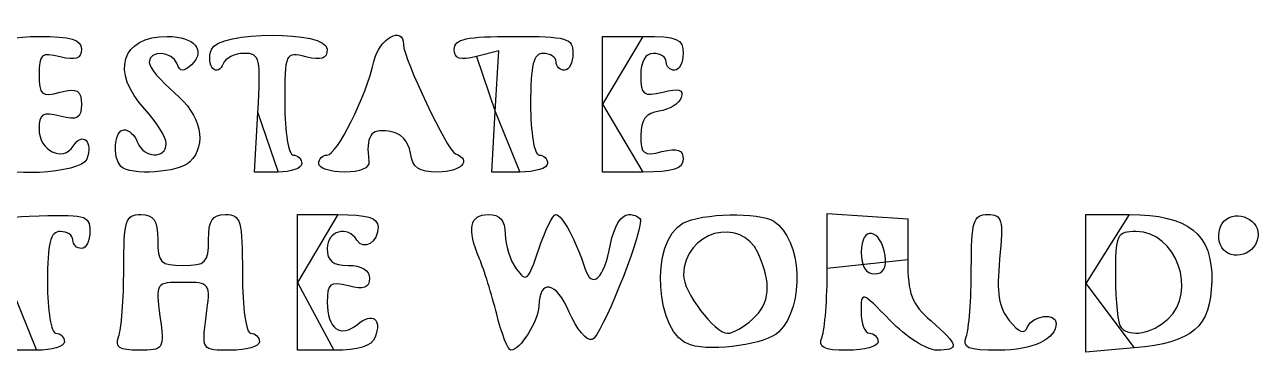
# Model space of a CAD drawing. Extents: x 1.04 to 4.15, y 7.76 to 9.54.
# Drawn here: x 3.6608 to 4.1471, y 7.785 to 7.9137 of the extents above; entities that cross this region are included whole.
import ezdxf

# ---------------------------------------------------------------- set-up
doc = ezdxf.new("R2010")
doc.units = 0
doc.layers.add('Layer_1', color=7, linetype='CONTINUOUS')

msp = doc.modelspace()

# ---------------------------------------------------------------- linework, layer by layer
at = {"layer": 'Layer_1', "color": 7}
for points in [[(3.888091, 7.882461), (3.888091, 7.909128), (3.903925, 7.909128)], [(3.845885, 7.87959), (3.847229, 7.903386), (3.838494, 7.901193)], [(3.760482, 7.855792), (3.751207, 7.855792), (3.752525, 7.879125), (3.752525, 7.879128)], [(3.855482, 7.855794), (3.84454, 7.855794), (3.845885, 7.87959), (3.845885, 7.87959)], [(3.903925, 7.855794), (3.888091, 7.855794), (3.888091, 7.882461), (3.888091, 7.882461)], [(3.776425, 7.859128), (3.776425, 7.859128)], [(3.698647, 7.858016), (3.698647, 7.858017)], [(3.976429, 7.817915), (3.976429, 7.839492), (3.992262, 7.838476), (4.008095, 7.837461), (4.008095, 7.82133)], [(3.768095, 7.81246), (3.768095, 7.839127), (3.783929, 7.839127)], [(4.078095, 7.812072), (4.078095, 7.839127), (4.095226, 7.839127)], [(4.130972, 7.827438), (4.130972, 7.827438)], [(3.999161, 7.823032), (3.999161, 7.823032)], [(3.782367, 7.785793), (3.768095, 7.785793), (3.768095, 7.81246), (3.768095, 7.81246)], [(4.097176, 7.786749), (4.078095, 7.785018), (4.078095, 7.812072), (4.078095, 7.812072)], [(3.665486, 7.785793), (3.654544, 7.785793), (3.655882, 7.809478), (3.655882, 7.809478)], [(3.846443, 7.79996), (3.846443, 7.79996)], [(3.947, 7.797977), (3.947, 7.797977)], [(4.110333, 7.797977), (4.110333, 7.797977)], [(3.697739, 7.791066), (3.697739, 7.791066)], [(3.974395, 7.791067), (3.974405, 7.791066)], [(4.031072, 7.791066), (4.031072, 7.791066)], [(3.922591, 7.787866), (3.922591, 7.787866)]]:
    msp.add_lwpolyline(points, close=True, dxfattribs=at)
for points in [[(3.798123, 7.899271), (3.80008, 7.908181), (3.809758, 7.91369), (3.809758, 7.905893)], [(3.649758, 7.905794), (3.649758, 7.907628), (3.657258, 7.909128), (3.666425, 7.909128)], [(3.666425, 7.909128), (3.67911, 7.909128), (3.683091, 7.907918), (3.683091, 7.904064)], [(3.708091, 7.88048), (3.694456, 7.895192), (3.698739, 7.909128), (3.716895, 7.909128)], [(3.716895, 7.909128), (3.727549, 7.909128), (3.732299, 7.90356), (3.726384, 7.898004)], [(3.734242, 7.903984), (3.737091, 7.91141), (3.779758, 7.911486), (3.779758, 7.904062)], [(3.829758, 7.904064), (3.829758, 7.908111), (3.834443, 7.909128), (3.853091, 7.909128)], [(3.853091, 7.909128), (3.874202, 7.909128), (3.876425, 7.908493), (3.876425, 7.902461)], [(3.903925, 7.909128), (3.917536, 7.909128), (3.919758, 7.908192), (3.919758, 7.902461)], [(3.674758, 7.901092), (3.667401, 7.902939), (3.666425, 7.902123), (3.666425, 7.894128)], [(3.683091, 7.904064), (3.683091, 7.900328), (3.680908, 7.899549), (3.674758, 7.901092)], [(3.72073, 7.898294), (3.718872, 7.903363), (3.709758, 7.903877), (3.709758, 7.898912)], [(3.734803, 7.896484), (3.733409, 7.89778), (3.733156, 7.901155), (3.734242, 7.903984)], [(3.771425, 7.90109), (3.763217, 7.90315), (3.763091, 7.902874), (3.763091, 7.88282)], [(3.779758, 7.904062), (3.779758, 7.900325), (3.777574, 7.899546), (3.771425, 7.90109)], [(3.809758, 7.905893), (3.809758, 7.90053), (3.827061, 7.864211), (3.830185, 7.863017)], [(3.838494, 7.901193), (3.83194, 7.899548), (3.829758, 7.900266), (3.829758, 7.904064)], [(3.709758, 7.898912), (3.709758, 7.89696), (3.714258, 7.891577), (3.719758, 7.886949)], [(3.726384, 7.898004), (3.723241, 7.895051), (3.721894, 7.89512), (3.72073, 7.898294)], [(3.738826, 7.898294), (3.738007, 7.896003), (3.736197, 7.895188), (3.734803, 7.896484)], [(3.747079, 7.902461), (3.743358, 7.902461), (3.739644, 7.900586), (3.738826, 7.898294)], [(3.752525, 7.879128), (3.753749, 7.900785), (3.753358, 7.902461), (3.747079, 7.902461)], [(3.77968, 7.862461), (3.783575, 7.862461), (3.795083, 7.885429), (3.798123, 7.899271)], [(3.864758, 7.902461), (3.860869, 7.902461), (3.859758, 7.898017), (3.859758, 7.882461)], [(3.869758, 7.899128), (3.869758, 7.900961), (3.867508, 7.902461), (3.864758, 7.902461)], [(3.873091, 7.895794), (3.871258, 7.895794), (3.869758, 7.897294), (3.869758, 7.899128)], [(3.876425, 7.902461), (3.876425, 7.898794), (3.874925, 7.895794), (3.873091, 7.895794)], [(3.908091, 7.902461), (3.904925, 7.902461), (3.903091, 7.899273), (3.903091, 7.893766)], [(3.913091, 7.899128), (3.913091, 7.900961), (3.910841, 7.902461), (3.908091, 7.902461)], [(3.916425, 7.895794), (3.914591, 7.895794), (3.913091, 7.897294), (3.913091, 7.899128)], [(3.919758, 7.902461), (3.919758, 7.898794), (3.918258, 7.895794), (3.916425, 7.895794)], [(3.666425, 7.894128), (3.666425, 7.886132), (3.667401, 7.885317), (3.674758, 7.887163)], [(3.903091, 7.893766), (3.903091, 7.886069), (3.904085, 7.885321), (3.911751, 7.887245)], [(3.674758, 7.887163), (3.681605, 7.888882), (3.683091, 7.888043), (3.683091, 7.882461)], [(3.911751, 7.887245), (3.918029, 7.888821), (3.92002, 7.888233), (3.91899, 7.885107)], [(3.719758, 7.886949), (3.730153, 7.878202), (3.732689, 7.866725), (3.725758, 7.859794)], [(3.91899, 7.885107), (3.918209, 7.882735), (3.914312, 7.880315), (3.91033, 7.879729)], [(3.674758, 7.877759), (3.667814, 7.879502), (3.666425, 7.878661), (3.666425, 7.872718)], [(3.683091, 7.882461), (3.683091, 7.876879), (3.681605, 7.87604), (3.674758, 7.877759)], [(3.716425, 7.866974), (3.716425, 7.869457), (3.712675, 7.875534), (3.708091, 7.88048)], [(3.763091, 7.88282), (3.763091, 7.871468), (3.764566, 7.862459), (3.766425, 7.862459)], [(3.859758, 7.882461), (3.859758, 7.87135), (3.861239, 7.862461), (3.863091, 7.862461)], [(3.91033, 7.879729), (3.905081, 7.878957), (3.903091, 7.876338), (3.903091, 7.870201)], [(3.666425, 7.872718), (3.666425, 7.86424), (3.675901, 7.859553), (3.679913, 7.866046)], [(3.679913, 7.866046), (3.68352, 7.871882), (3.68788, 7.867729), (3.685275, 7.860938)], [(3.698647, 7.858017), (3.695139, 7.861525), (3.69606, 7.872461), (3.699863, 7.872461)], [(3.699863, 7.872461), (3.701754, 7.872461), (3.704164, 7.870211), (3.705219, 7.867461)], [(3.803925, 7.87186), (3.796776, 7.872875), (3.794878, 7.86996), (3.796176, 7.859961)], [(3.81249, 7.863294), (3.811806, 7.868114), (3.808745, 7.871175), (3.803925, 7.87186)], [(3.903091, 7.870201), (3.903091, 7.862839), (3.904175, 7.86201), (3.911425, 7.86383)], [(3.705219, 7.867461), (3.70761, 7.861231), (3.716425, 7.860848), (3.716425, 7.866974)], [(3.911425, 7.86383), (3.917574, 7.865373), (3.919758, 7.864594), (3.919758, 7.860858)], [(3.685275, 7.860938), (3.68302, 7.855064), (3.649758, 7.853369), (3.649758, 7.859128)], [(3.725758, 7.859794), (3.721506, 7.855541), (3.702376, 7.854287), (3.698647, 7.858016)], [(3.769758, 7.859125), (3.769758, 7.857292), (3.765584, 7.855792), (3.760482, 7.855792)], [(3.766425, 7.862459), (3.768258, 7.862459), (3.769758, 7.860959), (3.769758, 7.859125)], [(3.776425, 7.859128), (3.776425, 7.860961), (3.77789, 7.862461), (3.77968, 7.862461)], [(3.786571, 7.855794), (3.780991, 7.855794), (3.776425, 7.857294), (3.776425, 7.859128)], [(3.796176, 7.859961), (3.796506, 7.857422), (3.792754, 7.855794), (3.786571, 7.855794)], [(3.823323, 7.855794), (3.815731, 7.855794), (3.813318, 7.857465), (3.81249, 7.863294)], [(3.830185, 7.863017), (3.836832, 7.860475), (3.832385, 7.855794), (3.823323, 7.855794)], [(3.866425, 7.859128), (3.866425, 7.857294), (3.861501, 7.855794), (3.855482, 7.855794)], [(3.863091, 7.862461), (3.864925, 7.862461), (3.866425, 7.860961), (3.866425, 7.859128)], [(3.919758, 7.860858), (3.919758, 7.85704), (3.915865, 7.855794), (3.903925, 7.855794)], [(3.919686, 7.835753), (3.927035, 7.839685), (3.949637, 7.840163), (3.955387, 7.836507)], [(4.132425, 7.83646), (4.137503, 7.841539), (4.147126, 7.836897), (4.145799, 7.830008)], [(3.637134, 7.832941), (3.638164, 7.836054), (3.646065, 7.837764), (3.662529, 7.838439)], [(3.662529, 7.838439), (3.684697, 7.839348), (3.686429, 7.838925), (3.686429, 7.832606)], [(3.699762, 7.817732), (3.699762, 7.836904), (3.700454, 7.839126), (3.706429, 7.839126)], [(3.706429, 7.839126), (3.711614, 7.839126), (3.713095, 7.836904), (3.713095, 7.829126)], [(3.733095, 7.829126), (3.733095, 7.836904), (3.734577, 7.839126), (3.739762, 7.839126)], [(3.739762, 7.839126), (3.745794, 7.839126), (3.746429, 7.836904), (3.746429, 7.815793)], [(3.791462, 7.829072), (3.78781, 7.834982), (3.779762, 7.832726), (3.779762, 7.825793)], [(3.783929, 7.839127), (3.795492, 7.839127), (3.799762, 7.837831), (3.799762, 7.834323)], [(3.839648, 7.821783), (3.834688, 7.833581), (3.83579, 7.839127), (3.843095, 7.839127)], [(3.843095, 7.839127), (3.847837, 7.839127), (3.849762, 7.836904), (3.849762, 7.83143)], [(3.862988, 7.825469), (3.865467, 7.83298), (3.868502, 7.839127), (3.869732, 7.839127)], [(3.869732, 7.839127), (3.872044, 7.839127), (3.877697, 7.828663), (3.881103, 7.818082)], [(3.903007, 7.836627), (3.902734, 7.828865), (3.887351, 7.791101), (3.88401, 7.789987)], [(3.891202, 7.827423), (3.892517, 7.834436), (3.895341, 7.839127), (3.898246, 7.839127)], [(3.898246, 7.839127), (3.900913, 7.839127), (3.903056, 7.838002), (3.903007, 7.836627)], [(3.922591, 7.787866), (3.908674, 7.791969), (3.906447, 7.828667), (3.919686, 7.835753)], [(3.949227, 7.82397), (3.942456, 7.838831), (3.920201, 7.832342), (3.919868, 7.815409)], [(3.955387, 7.836507), (3.966487, 7.829449), (3.967723, 7.803277), (3.957442, 7.792996)], [(3.999161, 7.823032), (3.99759, 7.833704), (3.989762, 7.834847), (3.989762, 7.824404)], [(4.033095, 7.817733), (4.033095, 7.836637), (4.033843, 7.839127), (4.039521, 7.839127)], [(4.039521, 7.839127), (4.045268, 7.839127), (4.045766, 7.837278), (4.044235, 7.821627)], [(4.095226, 7.839127), (4.118501, 7.839127), (4.128129, 7.831364), (4.127647, 7.812987)], [(4.130972, 7.827438), (4.129817, 7.830446), (4.130471, 7.834506), (4.132425, 7.83646)], [(3.674762, 7.83246), (3.670873, 7.83246), (3.669762, 7.828015), (3.669762, 7.81246)], [(3.679762, 7.829126), (3.679762, 7.83096), (3.677512, 7.83246), (3.674762, 7.83246)], [(3.686429, 7.832606), (3.686429, 7.828859), (3.684929, 7.825793), (3.683095, 7.825793)], [(3.799762, 7.834323), (3.799762, 7.828169), (3.794196, 7.824648), (3.791462, 7.829072)], [(3.849762, 7.83143), (3.849762, 7.827197), (3.851724, 7.821051), (3.854121, 7.817772)], [(4.097906, 7.83246), (4.090287, 7.83246), (4.089762, 7.831313), (4.089762, 7.814682)], [(4.110333, 7.797977), (4.122236, 7.808748), (4.113691, 7.83246), (4.097906, 7.83246)], [(4.145799, 7.830008), (4.144322, 7.822335), (4.133641, 7.820484), (4.130972, 7.827438)], [(3.683095, 7.825793), (3.681262, 7.825793), (3.679762, 7.827293), (3.679762, 7.829126)], [(3.713095, 7.829126), (3.713095, 7.820238), (3.714206, 7.819126), (3.723095, 7.819126)], [(3.723095, 7.819126), (3.731984, 7.819126), (3.733095, 7.820238), (3.733095, 7.829126)], [(3.779762, 7.825793), (3.779762, 7.820904), (3.781984, 7.819127), (3.788095, 7.819127)], [(3.854121, 7.817772), (3.858077, 7.812363), (3.858898, 7.813075), (3.862988, 7.825469)], [(3.881103, 7.818082), (3.883893, 7.809414), (3.888649, 7.813813), (3.891202, 7.827423)], [(3.846443, 7.79996), (3.844477, 7.807752), (3.841419, 7.817572), (3.839648, 7.821783)], [(3.947, 7.797977), (3.954041, 7.804349), (3.954694, 7.81197), (3.949227, 7.82397)], [(3.989762, 7.824404), (3.989762, 7.818803), (3.99159, 7.815793), (3.994994, 7.815793)], [(3.994994, 7.815793), (3.998468, 7.815793), (3.999868, 7.818225), (3.999161, 7.823032)], [(4.008095, 7.82133), (4.008095, 7.807877), (4.009626, 7.803891), (4.017262, 7.797323)], [(4.044235, 7.821627), (4.04294, 7.808396), (4.043864, 7.8025), (4.048018, 7.79746)], [(3.697739, 7.791066), (3.698851, 7.793966), (3.699762, 7.805966), (3.699762, 7.817732)], [(3.746429, 7.815793), (3.746429, 7.80246), (3.747857, 7.79246), (3.749762, 7.79246)], [(3.788095, 7.819127), (3.793327, 7.819127), (3.796429, 7.817242), (3.796429, 7.814063)], [(3.919868, 7.815409), (3.919738, 7.808864), (3.932158, 7.79246), (3.937241, 7.79246)], [(3.974405, 7.791066), (3.975518, 7.793966), (3.976429, 7.806048), (3.976429, 7.817915)], [(4.031072, 7.791066), (4.032185, 7.793966), (4.033095, 7.805966), (4.033095, 7.817733)], [(3.669762, 7.81246), (3.669762, 7.801349), (3.671243, 7.79246), (3.673095, 7.79246)], [(3.723095, 7.81246), (3.712329, 7.81246), (3.712236, 7.812323), (3.714006, 7.799126)], [(3.732185, 7.799126), (3.733955, 7.812323), (3.733862, 7.81246), (3.723095, 7.81246)], [(3.788095, 7.811091), (3.780839, 7.812912), (3.779762, 7.812084), (3.779762, 7.804685)], [(3.796429, 7.814063), (3.796429, 7.810326), (3.794245, 7.809548), (3.788095, 7.811091)], [(3.874973, 7.800802), (3.869971, 7.812774), (3.863196, 7.814071), (3.862989, 7.803096)], [(4.089762, 7.814682), (4.089762, 7.804904), (4.090762, 7.795904), (4.091984, 7.794682)], [(4.127647, 7.812987), (4.127169, 7.794764), (4.120295, 7.788845), (4.097176, 7.786749)], [(4.00114, 7.797521), (3.989853, 7.809144), (3.989751, 7.809174), (3.989751, 7.800855)], [(3.779762, 7.804685), (3.779762, 7.794314), (3.785015, 7.79047), (3.791655, 7.795981)], [(3.791655, 7.795981), (3.797555, 7.800877), (3.801366, 7.798114), (3.798612, 7.790937)], [(3.862989, 7.803096), (3.862878, 7.797298), (3.855589, 7.785793), (3.852023, 7.785793)], [(3.88401, 7.789987), (3.881829, 7.78926), (3.877762, 7.794127), (3.874973, 7.800802)], [(3.989751, 7.800855), (3.989751, 7.796238), (3.991251, 7.792461), (3.993085, 7.792461)], [(4.055249, 7.79496), (4.057147, 7.799516), (4.066429, 7.800762), (4.066429, 7.79646)], [(3.714006, 7.799126), (3.71575, 7.786126), (3.715543, 7.785793), (3.705755, 7.785793)], [(3.741746, 7.785793), (3.730429, 7.785793), (3.730401, 7.785826), (3.732185, 7.799126)], [(3.852023, 7.785793), (3.850921, 7.785793), (3.84841, 7.792168), (3.846443, 7.79996)], [(3.937241, 7.79246), (3.939256, 7.79246), (3.943647, 7.794942), (3.947, 7.797977)], [(4.019473, 7.785794), (4.015654, 7.785794), (4.007404, 7.791071), (4.00114, 7.797521)], [(4.017262, 7.797323), (4.028239, 7.787881), (4.028639, 7.785794), (4.019473, 7.785794)], [(4.066429, 7.79646), (4.066429, 7.79006), (4.057353, 7.785793), (4.043739, 7.785793)], [(4.048018, 7.79746), (4.051898, 7.792754), (4.054024, 7.792019), (4.055249, 7.79496)], [(4.091984, 7.794682), (4.095861, 7.790806), (4.10403, 7.792273), (4.110333, 7.797977)], [(3.673095, 7.79246), (3.674929, 7.79246), (3.676429, 7.79096), (3.676429, 7.789126)], [(3.705755, 7.785793), (3.69797, 7.785793), (3.69617, 7.786977), (3.697739, 7.791066)], [(3.749762, 7.79246), (3.751595, 7.79246), (3.753095, 7.79096), (3.753095, 7.789126)], [(3.798612, 7.790937), (3.797258, 7.787409), (3.792154, 7.785793), (3.782367, 7.785793)], [(3.957442, 7.792996), (3.952647, 7.788202), (3.931841, 7.785139), (3.922591, 7.787866)], [(3.984395, 7.785794), (3.974801, 7.785794), (3.97278, 7.78686), (3.974395, 7.791067)], [(3.993085, 7.792461), (3.994918, 7.792461), (3.996418, 7.790961), (3.996418, 7.789127)], [(4.043739, 7.785793), (4.031713, 7.785793), (4.029416, 7.78675), (4.031072, 7.791066)], [(3.676429, 7.789126), (3.676429, 7.787293), (3.671505, 7.785793), (3.665486, 7.785793)], [(3.753095, 7.789126), (3.753095, 7.787293), (3.747988, 7.785793), (3.741746, 7.785793)], [(3.996418, 7.789127), (3.996418, 7.787294), (3.991008, 7.785794), (3.984395, 7.785794)]]:
    msp.add_open_spline(points, degree=3, dxfattribs=at)

doc.saveas('drawing.dxf')
